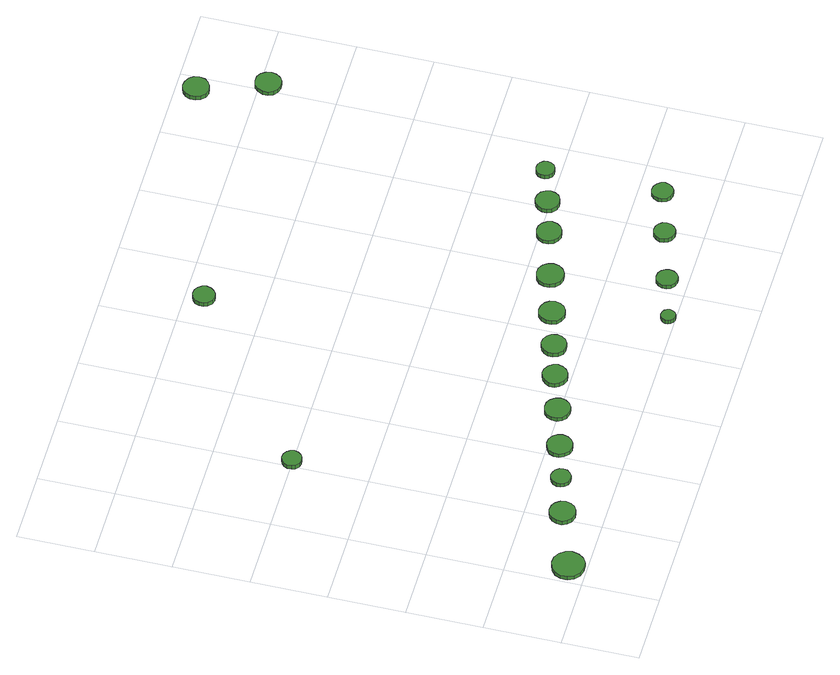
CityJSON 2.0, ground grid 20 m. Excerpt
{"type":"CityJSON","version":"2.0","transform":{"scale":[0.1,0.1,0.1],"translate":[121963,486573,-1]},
"CityObjects":{
"tree1":{"type":"SolitaryVegetationObject","attributes":{"function":"something"},"geometry":[{"type":"MultiSurface","lod":"1","boundaries":[[[0,1,2,3,4,5,6,7,8,9,10,11,12,13,14]],[[15,16,17,18,19,20,21,22,23,24,25,26,27,28,29]],[[0,29,28,1]],[[1,28,27,2]],[[2,27,26,3]],[[3,26,25,4]],[[4,25,24,5]],[[5,24,23,6]],[[6,23,22,7]],[[7,22,21,8]],[[8,21,20,9]],[[9,20,19,10]],[[10,19,18,11]],[[11,18,17,12]],[[12,17,16,13]],[[13,16,15,14]],[[14,15,29,0]]]}]},
"tree2":{"type":"SolitaryVegetationObject","attributes":{"function":"something"},"geometry":[{"type":"MultiSurface","lod":"1","boundaries":[[[30,31,32,33,34,35,36,37,38,39,40,41,42,43,44]],[[45,46,47,48,49,50,51,52,53,54,55,56,57,58,59]],[[30,59,58,31]],[[31,58,57,32]],[[32,57,56,33]],[[33,56,55,34]],[[34,55,54,35]],[[35,54,53,36]],[[36,53,52,37]],[[37,52,51,38]],[[38,51,50,39]],[[39,50,49,40]],[[40,49,48,41]],[[41,48,47,42]],[[42,47,46,43]],[[43,46,45,44]],[[44,45,59,30]]]}]},
"tree3":{"type":"SolitaryVegetationObject","attributes":{"function":"something"},"geometry":[{"type":"MultiSurface","lod":"1","boundaries":[[[60,61,62,63,64,65,66,67,68,69,70,71,72,73,74]],[[75,76,77,78,79,80,81,82,83,84,85,86,87,88,89]],[[60,89,88,61]],[[61,88,87,62]],[[62,87,86,63]],[[63,86,85,64]],[[64,85,84,65]],[[65,84,83,66]],[[66,83,82,67]],[[67,82,81,68]],[[68,81,80,69]],[[69,80,79,70]],[[70,79,78,71]],[[71,78,77,72]],[[72,77,76,73]],[[73,76,75,74]],[[74,75,89,60]]]}]},
"tree4":{"type":"SolitaryVegetationObject","attributes":{"function":"something"},"geometry":[{"type":"MultiSurface","lod":"1","boundaries":[[[90,91,92,93,94,95,96,97,98,99,100,101,102,103,104]],[[105,106,107,108,109,110,111,112,113,114,115,116,117,118,119]],[[90,119,118,91]],[[91,118,117,92]],[[92,117,116,93]],[[93,116,115,94]],[[94,115,114,95]],[[95,114,113,96]],[[96,113,112,97]],[[97,112,111,98]],[[98,111,110,99]],[[99,110,109,100]],[[100,109,108,101]],[[101,108,107,102]],[[102,107,106,103]],[[103,106,105,104]],[[104,105,119,90]]]}]},
"tree5":{"type":"SolitaryVegetationObject","attributes":{"function":"something"},"geometry":[{"type":"MultiSurface","lod":"1","boundaries":[[[120,121,122,123,124,125,126,127,128,129,130,131,132,133,134]],[[135,136,137,138,139,140,141,142,143,144,145,146,147,148,149]],[[120,149,148,121]],[[121,148,147,122]],[[122,147,146,123]],[[123,146,145,124]],[[124,145,144,125]],[[125,144,143,126]],[[126,143,142,127]],[[127,142,141,128]],[[128,141,140,129]],[[129,140,139,130]],[[130,139,138,131]],[[131,138,137,132]],[[132,137,136,133]],[[133,136,135,134]],[[134,135,149,120]]]}]},
"tree6":{"type":"SolitaryVegetationObject","attributes":{"function":"something"},"geometry":[{"type":"MultiSurface","lod":"1","boundaries":[[[150,151,152,153,154,155,156,157,158,159,160,161,162,163,164]],[[165,166,167,168,169,170,171,172,173,174,175,176,177,178,179]],[[150,179,178,151]],[[151,178,177,152]],[[152,177,176,153]],[[153,176,175,154]],[[154,175,174,155]],[[155,174,173,156]],[[156,173,172,157]],[[157,172,171,158]],[[158,171,170,159]],[[159,170,169,160]],[[160,169,168,161]],[[161,168,167,162]],[[162,167,166,163]],[[163,166,165,164]],[[164,165,179,150]]]}]},
"tree7":{"type":"SolitaryVegetationObject","attributes":{"function":"something"},"geometry":[{"type":"MultiSurface","lod":"1","boundaries":[[[180,181,182,183,184,185,186,187,188,189,190,191,192,193,194]],[[195,196,197,198,199,200,201,202,203,204,205,206,207,208,209]],[[180,209,208,181]],[[181,208,207,182]],[[182,207,206,183]],[[183,206,205,184]],[[184,205,204,185]],[[185,204,203,186]],[[186,203,202,187]],[[187,202,201,188]],[[188,201,200,189]],[[189,200,199,190]],[[190,199,198,191]],[[191,198,197,192]],[[192,197,196,193]],[[193,196,195,194]],[[194,195,209,180]]]}]},
"tree8":{"type":"SolitaryVegetationObject","attributes":{"function":"something"},"geometry":[{"type":"MultiSurface","lod":"1","boundaries":[[[210,211,212,213,214,215,216,217,218,219,220,221,222,223,224]],[[225,226,227,228,229,230,231,232,233,234,235,236,237,238,239]],[[210,239,238,211]],[[211,238,237,212]],[[212,237,236,213]],[[213,236,235,214]],[[214,235,234,215]],[[215,234,233,216]],[[216,233,232,217]],[[217,232,231,218]],[[218,231,230,219]],[[219,230,229,220]],[[220,229,228,221]],[[221,228,227,222]],[[222,227,226,223]],[[223,226,225,224]],[[224,225,239,210]]]}]},
"tree9":{"type":"SolitaryVegetationObject","attributes":{"function":"something"},"geometry":[{"type":"MultiSurface","lod":"1","boundaries":[[[240,241,242,243,244,245,246,247,248,249,250,251,252,253,254]],[[255,256,257,258,259,260,261,262,263,264,265,266,267,268,269]],[[240,269,268,241]],[[241,268,267,242]],[[242,267,266,243]],[[243,266,265,244]],[[244,265,264,245]],[[245,264,263,246]],[[246,263,262,247]],[[247,262,261,248]],[[248,261,260,249]],[[249,260,259,250]],[[250,259,258,251]],[[251,258,257,252]],[[252,257,256,253]],[[253,256,255,254]],[[254,255,269,240]]]}]},
"tree10":{"type":"SolitaryVegetationObject","attributes":{"function":"something"},"geometry":[{"type":"MultiSurface","lod":"1","boundaries":[[[270,271,272,273,274,275,276,277,278,279,280,281,282,283,284]],[[285,286,287,288,289,290,291,292,293,294,295,296,297,298,299]],[[270,299,298,271]],[[271,298,297,272]],[[272,297,296,273]],[[273,296,295,274]],[[274,295,294,275]],[[275,294,293,276]],[[276,293,292,277]],[[277,292,291,278]],[[278,291,290,279]],[[279,290,289,280]],[[280,289,288,281]],[[281,288,287,282]],[[282,287,286,283]],[[283,286,285,284]],[[284,285,299,270]]]}]},
"tree11":{"type":"SolitaryVegetationObject","attributes":{"function":"something"},"geometry":[{"type":"MultiSurface","lod":"1","boundaries":[[[300,301,302,303,304,305,306,307,308,309,310,311,312,313,314]],[[315,316,317,318,319,320,321,322,323,324,325,326,327,328,329]],[[300,329,328,301]],[[301,328,327,302]],[[302,327,326,303]],[[303,326,325,304]],[[304,325,324,305]],[[305,324,323,306]],[[306,323,322,307]],[[307,322,321,308]],[[308,321,320,309]],[[309,320,319,310]],[[310,319,318,311]],[[311,318,317,312]],[[312,317,316,313]],[[313,316,315,314]],[[314,315,329,300]]]}]},
"tree12":{"type":"SolitaryVegetationObject","attributes":{"function":"something"},"geometry":[{"type":"MultiSurface","lod":"1","boundaries":[[[330,331,332,333,334,335,336,337,338,339,340,341,342,343,344]],[[345,346,347,348,349,350,351,352,353,354,355,356,357,358,359]],[[330,359,358,331]],[[331,358,357,332]],[[332,357,356,333]],[[333,356,355,334]],[[334,355,354,335]],[[335,354,353,336]],[[336,353,352,337]],[[337,352,351,338]],[[338,351,350,339]],[[339,350,349,340]],[[340,349,348,341]],[[341,348,347,342]],[[342,347,346,343]],[[343,346,345,344]],[[344,345,359,330]]]}]},
"tree13":{"type":"SolitaryVegetationObject","attributes":{"function":"something"},"geometry":[{"type":"MultiSurface","lod":"1","boundaries":[[[360,361,362,363,364,365,366,367,368,369,370,371,372,373,374]],[[375,376,377,378,379,380,381,382,383,384,385,386,387,388,389]],[[360,389,388,361]],[[361,388,387,362]],[[362,387,386,363]],[[363,386,385,364]],[[364,385,384,365]],[[365,384,383,366]],[[366,383,382,367]],[[367,382,381,368]],[[368,381,380,369]],[[369,380,379,370]],[[370,379,378,371]],[[371,378,377,372]],[[372,377,376,373]],[[373,376,375,374]],[[374,375,389,360]]]}]},
"tree14":{"type":"SolitaryVegetationObject","attributes":{"function":"something"},"geometry":[{"type":"MultiSurface","lod":"1","boundaries":[[[390,391,392,393,394,395,396,397,398,399,400,401,402,403,404]],[[405,406,407,408,409,410,411,412,413,414,415,416,417,418,419]],[[390,419,418,391]],[[391,418,417,392]],[[392,417,416,393]],[[393,416,415,394]],[[394,415,414,395]],[[395,414,413,396]],[[396,413,412,397]],[[397,412,411,398]],[[398,411,410,399]],[[399,410,409,400]],[[400,409,408,401]],[[401,408,407,402]],[[402,407,406,403]],[[403,406,405,404]],[[404,405,419,390]]]}]},
"tree15":{"type":"SolitaryVegetationObject","attributes":{"function":"something"},"geometry":[{"type":"MultiSurface","lod":"1","boundaries":[[[420,421,422,423,424,425,426,427,428,429,430,431,432,433,434]],[[435,436,437,438,439,440,441,442,443,444,445,446,447,448,449]],[[420,449,448,421]],[[421,448,447,422]],[[422,447,446,423]],[[423,446,445,424]],[[424,445,444,425]],[[425,444,443,426]],[[426,443,442,427]],[[427,442,441,428]],[[428,441,440,429]],[[429,440,439,430]],[[430,439,438,431]],[[431,438,437,432]],[[432,437,436,433]],[[433,436,435,434]],[[434,435,449,420]]]}]},
"tree16":{"type":"SolitaryVegetationObject","attributes":{"function":"something"},"geometry":[{"type":"MultiSurface","lod":"1","boundaries":[[[450,451,452,453,454,455,456,457,458,459,460,461,462,463,464]],[[465,466,467,468,469,470,471,472,473,474,475,476,477,478,479]],[[450,479,478,451]],[[451,478,477,452]],[[452,477,476,453]],[[453,476,475,454]],[[454,475,474,455]],[[455,474,473,456]],[[456,473,472,457]],[[457,472,471,458]],[[458,471,470,459]],[[459,470,469,460]],[[460,469,468,461]],[[461,468,467,462]],[[462,467,466,463]],[[463,466,465,464]],[[464,465,479,450]]]}]},
"tree17":{"type":"SolitaryVegetationObject","attributes":{"function":"something"},"geometry":[{"type":"MultiSurface","lod":"1","boundaries":[[[480,481,482,483,484,485,486,487,488,489,490,491,492,493,494]],[[495,496,497,498,499,500,501,502,503,504,505,506,507,508,509]],[[480,509,508,481]],[[481,508,507,482]],[[482,507,506,483]],[[483,506,505,484]],[[484,505,504,485]],[[485,504,503,486]],[[486,503,502,487]],[[487,502,501,488]],[[488,501,500,489]],[[489,500,499,490]],[[490,499,498,491]],[[491,498,497,492]],[[492,497,496,493]],[[493,496,495,494]],[[494,495,509,480]]]}]},
"tree18":{"type":"SolitaryVegetationObject","attributes":{"function":"something"},"geometry":[{"type":"MultiSurface","lod":"1","boundaries":[[[510,511,512,513,514,515,516,517,518,519,520,521,522,523,524]],[[525,526,527,528,529,530,531,532,533,534,535,536,537,538,539]],[[510,539,538,511]],[[511,538,537,512]],[[512,537,536,513]],[[513,536,535,514]],[[514,535,534,515]],[[515,534,533,516]],[[516,533,532,517]],[[517,532,531,518]],[[518,531,530,519]],[[519,530,529,520]],[[520,529,528,521]],[[521,528,527,522]],[[522,527,526,523]],[[523,526,525,524]],[[524,525,539,510]]]}]},
"tree19":{"type":"SolitaryVegetationObject","attributes":{"function":"something"},"geometry":[{"type":"MultiSurface","lod":"1","boundaries":[[[540,541,542,543,544,545,546,547,548,549,550,551,552,553,554]],[[555,556,557,558,559,560,561,562,563,564,565,566,567,568,569]],[[540,569,568,541]],[[541,568,567,542]],[[542,567,566,543]],[[543,566,565,544]],[[544,565,564,545]],[[545,564,563,546]],[[546,563,562,547]],[[547,562,561,548]],[[548,561,560,549]],[[549,560,559,550]],[[550,559,558,551]],[[551,558,557,552]],[[552,557,556,553]],[[553,556,555,554]],[[554,555,569,540]]]}]},
"tree20":{"type":"SolitaryVegetationObject","attributes":{"function":"something"},"geometry":[{"type":"MultiSurface","lod":"1","boundaries":[[[570,571,572,573,574,575,576,577,578,579,580,581,582,583,584]],[[585,586,587,588,589,590,591,592,593,594,595,596,597,598,599]],[[570,599,598,571]],[[571,598,597,572]],[[572,597,596,573]],[[573,596,595,574]],[[574,595,594,575]],[[575,594,593,576]],[[576,593,592,577]],[[577,592,591,578]],[[578,591,590,579]],[[579,590,589,580]],[[580,589,588,581]],[[581,588,587,582]],[[582,587,586,583]],[[583,586,585,584]],[[584,585,599,570]]]}]}
},
"vertices":[
[88,47,23],[84,64,23],[74,79,23],[58,88,23],[41,89,23],[24,84,23],[11,72,23],[4,56,23],[4,38,23],[11,22,23],[24,10,23],[41,5,23],[58,6,23],[74,15,23],[84,30,23],[84,30,11],[74,15,11],[58,6,11],[41,5,11],[24,10,11],[11,22,11],[4,38,11],[4,56,11],[11,72,11],[24,84,11],[41,89,11],[58,88,11],[74,79,11],[84,64,11],[88,47,11],
[251,107,18],[248,121,18],[240,132,18],[228,139,18],[214,141,18],[200,136,18],[190,127,18],[184,114,18],[184,100,18],[190,87,18],[200,78,18],[214,73,18],[228,75,18],[240,82,18],[248,93,18],[248,93,5],[240,82,5],[228,75,5],[214,73,5],[200,78,5],[190,87,5],[184,100,5],[184,114,5],[190,127,5],[200,136,5],[214,141,5],[228,139,5],[240,132,5],[248,121,5],[251,107,5],
[356,141,17],[354,151,17],[347,160,17],[338,165,17],[327,167,17],[317,163,17],[309,156,17],[305,146,17],[305,135,17],[309,126,17],[317,118,17],[327,115,17],[338,116,17],[347,122,17],[354,130,17],[354,130,5],[347,122,5],[338,116,5],[327,115,5],[317,118,5],[309,126,5],[305,135,5],[305,146,5],[309,156,5],[317,163,5],[327,167,5],[338,165,5],[347,160,5],[354,151,5],[356,141,5],
[237,801,26],[234,812,26],[228,820,26],[219,826,26],[208,827,26],[198,824,26],[190,816,26],[186,807,26],[186,796,26],[190,786,26],[198,779,26],[208,776,26],[219,777,26],[228,782,26],[234,791,26],[234,791,13],[228,782,13],[219,777,13],[208,776,13],[198,779,13],[190,786,13],[186,796,13],[186,807,13],[190,816,13],[198,824,13],[208,827,13],[219,826,13],[228,820,13],[234,812,13],[237,801,13],
[466,171,17],[463,185,17],[455,196,17],[443,203,17],[430,204,17],[416,200,17],[406,191,17],[400,178,17],[400,164,17],[406,152,17],[416,142,17],[430,138,17],[443,140,17],[455,146,17],[463,158,17],[463,158,5],[455,146,5],[443,140,5],[430,138,5],[416,142,5],[406,152,5],[400,164,5],[400,178,5],[406,191,5],[416,200,5],[430,204,5],[443,203,5],[455,196,5],[463,185,5],[466,171,5],
[583,207,17],[580,221,17],[571,232,17],[559,239,17],[546,240,17],[532,236,17],[522,227,17],[516,214,17],[516,200,17],[522,187,17],[532,178,17],[546,174,17],[559,175,17],[571,182,17],[580,194,17],[580,194,5],[571,182,5],[559,175,5],[546,174,5],[532,178,5],[522,187,5],[516,200,5],[516,214,5],[522,227,5],[532,236,5],[546,240,5],[559,239,5],[571,232,5],[580,221,5],[583,207,5],
[689,242,18],[686,255,18],[678,266,18],[666,273,18],[653,275,18],[640,270,18],[630,261,18],[624,249,18],[624,235,18],[630,223,18],[640,214,18],[653,209,18],[666,211,18],[678,218,18],[686,229,18],[686,229,5],[678,218,5],[666,211,5],[653,209,5],[640,214,5],[630,223,5],[624,235,5],[624,249,5],[630,261,5],[640,270,5],[653,275,5],[666,273,5],[678,266,5],[686,255,5],[689,242,5],
[786,270,18],[783,284,18],[775,294,18],[763,301,18],[750,303,18],[737,298,18],[727,289,18],[721,277,18],[721,264,18],[727,251,18],[737,242,18],[750,238,18],[763,239,18],[775,246,18],[783,257,18],[783,257,5],[775,246,5],[763,239,5],[750,238,5],[737,242,5],[727,251,5],[721,264,5],[721,277,5],[727,289,5],[737,298,5],[750,303,5],[763,301,5],[775,294,5],[783,284,5],[786,270,5],
[938,20,18],[936,28,18],[932,34,18],[925,38,18],[917,39,18],[910,36,18],[904,31,18],[901,24,18],[901,16,18],[904,9,18],[910,4,18],[917,1,18],[925,2,18],[932,6,18],[936,12,18],[936,12,5],[932,6,5],[925,2,5],[917,1,5],[910,4,5],[904,9,5],[901,16,5],[901,24,5],[904,31,5],[910,36,5],[917,39,5],[925,38,5],[932,34,5],[936,28,5],[938,20,5],
[893,303,17],[890,317,17],[882,328,17],[869,335,17],[855,337,17],[842,333,17],[831,323,17],[826,310,17],[826,296,17],[831,283,17],[842,274,17],[855,269,17],[869,271,17],[882,278,17],[890,289,17],[890,289,5],[882,278,5],[869,271,5],[855,269,5],[842,274,5],[831,283,5],[826,296,5],[826,310,5],[831,323,5],[842,333,5],[855,337,5],[869,335,5],[882,328,5],[890,317,5],[893,303,5],
[717,1153,22],[714,1165,22],[707,1175,22],[697,1181,22],[685,1182,22],[674,1178,22],[665,1170,22],[660,1159,22],[660,1147,22],[665,1136,22],[674,1128,22],[685,1124,22],[697,1126,22],[707,1132,22],[714,1141,22],[714,1141,9],[707,1132,9],[697,1126,9],[685,1124,9],[674,1128,9],[665,1136,9],[660,1147,9],[660,1159,9],[665,1170,9],[674,1178,9],[685,1182,9],[697,1181,9],[707,1175,9],[714,1165,9],[717,1153,9],
[1067,55,18],[1065,66,18],[1058,75,18],[1048,81,18],[1037,82,18],[1026,79,18],[1017,71,18],[1013,61,18],[1013,49,18],[1017,39,18],[1026,31,18],[1037,27,18],[1048,28,18],[1058,34,18],[1065,44,18],[1065,44,6],[1058,34,6],[1048,28,6],[1037,27,6],[1026,31,6],[1017,39,6],[1013,49,6],[1013,61,6],[1017,71,6],[1026,79,6],[1037,82,6],[1048,81,6],[1058,75,6],[1065,66,6],[1067,55,6],
[1014,339,17],[1011,353,17],[1002,365,17],[989,373,17],[975,374,17],[961,370,17],[950,360,17],[944,346,17],[944,332,17],[950,318,17],[961,308,17],[975,304,17],[989,305,17],[1002,313,17],[1011,325,17],[1011,325,5],[1002,313,5],[989,305,5],[975,304,5],[961,308,5],[950,318,5],[944,332,5],[944,346,5],[950,360,5],[961,370,5],[975,374,5],[989,373,5],[1002,365,5],[1011,353,5],[1014,339,5],
[1217,101,18],[1215,112,18],[1208,121,18],[1198,127,18],[1186,128,18],[1175,125,18],[1167,117,18],[1162,106,18],[1162,95,18],[1167,84,18],[1175,77,18],[1186,73,18],[1198,74,18],[1208,80,18],[1215,89,18],[1215,89,5],[1208,80,5],[1198,74,5],[1186,73,5],[1175,77,5],[1167,84,5],[1162,95,5],[1162,106,5],[1167,117,5],[1175,125,5],[1186,128,5],[1198,127,5],[1208,121,5],[1215,112,5],[1217,101,5],
[1149,378,17],[1146,391,17],[1138,402,17],[1126,409,17],[1113,410,17],[1100,406,17],[1090,397,17],[1084,385,17],[1084,371,17],[1090,359,17],[1100,350,17],[1113,346,17],[1126,347,17],[1138,354,17],[1146,365,17],[1146,365,5],[1138,354,5],[1126,347,5],[1113,346,5],[1100,350,5],[1090,359,5],[1084,371,5],[1084,385,5],[1090,397,5],[1100,406,5],[1113,410,5],[1126,409,5],[1138,402,5],[1146,391,5],[1149,378,5],
[1245,407,20],[1242,420,20],[1235,431,20],[1223,437,20],[1211,439,20],[1198,435,20],[1188,426,20],[1183,414,20],[1183,401,20],[1188,389,20],[1198,380,20],[1211,376,20],[1223,378,20],[1235,384,20],[1242,395,20],[1242,395,7],[1235,384,7],[1223,378,7],[1211,376,7],[1198,380,7],[1188,389,7],[1183,401,7],[1183,414,7],[1188,426,7],[1198,435,7],[1211,439,7],[1223,437,7],[1235,431,7],[1242,420,7],[1245,407,7],
[1347,140,17],[1344,151,17],[1337,160,17],[1327,166,17],[1316,167,17],[1305,164,17],[1297,156,17],[1292,145,17],[1292,134,17],[1297,123,17],[1305,116,17],[1316,112,17],[1327,113,17],[1337,119,17],[1344,128,17],[1344,128,5],[1337,119,5],[1327,113,5],[1316,112,5],[1305,116,5],[1297,123,5],[1292,134,5],[1292,145,5],[1297,156,5],[1305,164,5],[1316,167,5],[1327,166,5],[1337,160,5],[1344,151,5],[1347,140,5],
[1336,439,23],[1334,449,23],[1328,457,23],[1320,462,23],[1310,463,23],[1300,460,23],[1293,453,23],[1289,444,23],[1289,434,23],[1293,425,23],[1300,418,23],[1310,415,23],[1320,416,23],[1328,421,23],[1334,429,23],[1334,429,10],[1328,421,10],[1320,416,10],[1310,415,10],[1300,418,10],[1293,425,10],[1289,434,10],[1289,444,10],[1293,453,10],[1300,460,10],[1310,463,10],[1320,462,10],[1328,457,10],[1334,449,10],[1336,439,10],
[1387,1348,26],[1384,1362,26],[1376,1373,26],[1363,1380,26],[1349,1382,26],[1336,1377,26],[1325,1368,26],[1320,1355,26],[1320,1341,26],[1325,1328,26],[1336,1318,26],[1349,1314,26],[1363,1316,26],[1376,1323,26],[1384,1334,26],[1384,1334,13],[1376,1323,13],[1363,1316,13],[1349,1314,13],[1336,1318,13],[1325,1328,13],[1320,1341,13],[1320,1355,13],[1325,1368,13],[1336,1377,13],[1349,1382,13],[1363,1380,13],[1376,1373,13],[1384,1362,13],[1387,1348,13],
[1447,1178,26],[1444,1192,26],[1436,1204,26],[1424,1211,26],[1409,1212,26],[1396,1208,26],[1386,1198,26],[1380,1185,26],[1380,1171,26],[1386,1158,26],[1396,1149,26],[1409,1145,26],[1424,1146,26],[1436,1153,26],[1444,1165,26],[1444,1165,14],[1436,1153,14],[1424,1146,14],[1409,1145,14],[1396,1149,14],[1386,1158,14],[1380,1171,14],[1380,1185,14],[1386,1198,14],[1396,1208,14],[1409,1212,14],[1424,1211,14],[1436,1204,14],[1444,1192,14],[1447,1178,14]
]}
